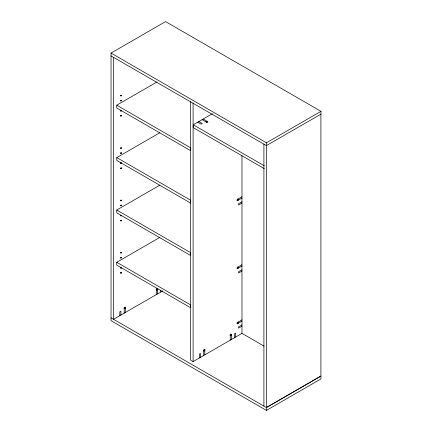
<?xml version="1.0" encoding="UTF-8"?>
<svg xmlns="http://www.w3.org/2000/svg" width="432" height="432" viewBox="0 0 432 432"><rect width="100%" height="100%" fill="white"/><g stroke="black" fill="none" stroke-linecap="round" stroke-linejoin="round"><path stroke-width="0.65" d="M111.035 317.844L266.436 407.565L320.965 376.083L320.965 378.918L266.436 410.4L111.035 320.679L111.035 53.082L165.564 21.6L320.965 111.321L320.965 114.156L266.371 145.6M116.759 105.187L190.577 147.803L190.577 150.633L116.759 108.016L116.759 105.187L156.902 82.01M116.759 157.599L190.577 200.221L190.577 203.051L116.759 160.434L116.759 157.599L159.813 132.743M264.276 168.631L193.234 127.613L193.234 124.783L212.382 113.729M116.759 210.017L190.577 252.639L190.577 255.469L116.759 212.852L116.759 210.017L159.813 185.161M111.035 53.082L266.436 142.803L320.965 111.321M116.759 262.278L190.577 304.895L190.577 307.73L116.759 265.113L116.759 262.278L159.813 237.422M241.969 196.754L237.47 199.352L237.47 200.615L241.969 198.018M241.969 201.793L238.561 203.764L238.561 205.022L241.969 203.051M162.864 290.833L113.557 319.302L113.557 57.37M241.969 264.757L237.47 267.354L237.47 268.612L241.969 266.015M241.969 269.795L238.561 271.76L238.561 273.024L241.969 271.053M241.969 319.853L237.47 322.45L237.47 323.708L241.969 321.111M241.969 324.886L238.561 326.857L238.561 328.115L241.969 326.149M190.647 101.623L190.647 360.185L193.099 361.606L241.969 333.391L241.969 155.628M266.371 407.527L320.9 376.045L320.9 114.118M111.035 55.917L266.436 145.638M203.186 119.038L207.684 121.635L206.593 122.261L202.095 119.664M198.823 121.554L202.23 123.52L201.139 124.151L197.732 122.186M193.234 124.783L264.276 165.796M241.909 333.353L264.055 346.14M266.436 142.803L266.436 410.4M263.914 144.18L263.914 406.112M235.699 337.009L235.699 333.072L234.608 333.704L234.608 337.64M231.336 339.525L231.336 334.33L230.245 334.962L230.245 340.157M204.822 354.834L204.822 349.639L203.731 350.271L203.731 355.466M200.459 357.356L200.459 353.419L199.368 354.046L199.368 357.982M193.099 103.043L193.099 361.606M160.72 290.099L160.72 292.07M157.453 293.96L157.453 288.765L156.362 289.391L156.362 294.586M125.28 312.53L125.28 307.336L124.189 307.967L124.189 313.162M120.917 315.052L120.917 311.116L119.826 311.747L119.826 315.679M120.722 95.71C121.262 96.887 121.613 94.111 120.722 95.704C121.262 96.898 121.613 94.106 120.722 95.71M120.722 100.742C121.262 101.925 121.613 99.149 120.722 100.737C121.257 101.936 121.613 99.144 120.722 100.742M120.722 110.819C120.96 111.969 121.808 109.485 121.225 110.975C120.101 111.694 121.549 109.372 120.722 110.813M120.722 115.857C121.262 117.034 121.613 114.264 120.722 115.852C121.257 117.045 121.613 114.253 120.722 115.857M120.722 148.127C121.262 149.305 121.613 146.529 120.722 148.122C121.257 149.315 121.613 146.524 120.722 148.127M120.722 153.16C121.262 154.343 121.613 151.567 120.722 153.155C121.257 154.348 121.613 151.562 120.722 153.16M120.722 163.237C121.262 164.419 121.613 161.644 120.722 163.231C121.257 164.425 121.613 161.638 120.722 163.237M120.722 168.275C121.262 169.452 121.613 166.682 120.722 168.269C121.262 169.463 121.613 166.671 120.722 168.275M120.722 200.545C121.262 201.722 121.613 198.947 120.722 200.534C121.257 201.733 121.613 198.941 120.722 200.545M120.722 205.578C121.262 206.761 121.613 203.985 120.722 205.573C121.257 206.766 121.613 203.98 120.722 205.578M120.722 215.654L121.046 215.962L121.392 215.374L120.965 215.995L120.965 215.239L120.722 215.649M120.722 220.693C121.262 221.87 121.613 219.1 120.722 220.687C121.257 221.881 121.613 219.089 120.722 220.693M120.722 252.801C121.262 253.984 121.613 251.208 120.722 252.796C121.257 253.989 121.613 251.203 120.722 252.801M120.722 257.839C121.262 259.022 121.613 256.246 120.722 257.834C121.257 259.027 121.613 256.241 120.722 257.839M120.722 267.916L121.046 268.223L121.392 267.635L120.965 268.256L120.965 267.494L120.722 267.91M120.722 272.948C121.262 274.131 121.613 271.355 120.722 272.943C121.257 274.142 121.613 271.35 120.722 272.948M206.453 122.31A0.967 0.556 0 0 0 207.9 121.829A0.967 0.556 0 0 0 206.453 121.349A0.967 0.556 0 0 0 206.453 122.31M230.969 335.54A0.967 0.556 -60 0 0 231.271 334.049A0.967 0.556 -60 0 0 230.132 335.059A0.967 0.556 -60 0 0 230.969 335.54M204.455 350.849A0.967 0.556 -60 0 0 204.757 349.358A0.967 0.556 -60 0 0 203.618 350.368A0.967 0.556 -60 0 0 204.455 350.849M237.854 200.524A0.967 0.556 -60 0 0 238.156 199.033A0.967 0.556 -60 0 0 237.017 200.043A0.967 0.556 -60 0 0 237.854 200.524M237.854 268.526A0.967 0.556 -60 0 0 238.156 267.03A0.967 0.556 -60 0 0 237.017 268.045A0.967 0.556 -60 0 0 237.854 268.526M237.854 323.617A0.967 0.556 -60 0 0 238.156 322.126A0.967 0.556 -60 0 0 237.017 323.136A0.967 0.556 -60 0 0 237.854 323.617M157.081 289.975A0.967 0.556 -60 0 0 157.388 288.479A0.967 0.556 -60 0 0 156.249 289.489A0.967 0.556 -60 0 0 157.081 289.975M124.913 308.545A0.967 0.556 -60 0 0 125.215 307.055A0.967 0.556 -60 0 0 124.076 308.065A0.967 0.556 -60 0 0 124.913 308.545"/></g></svg>
